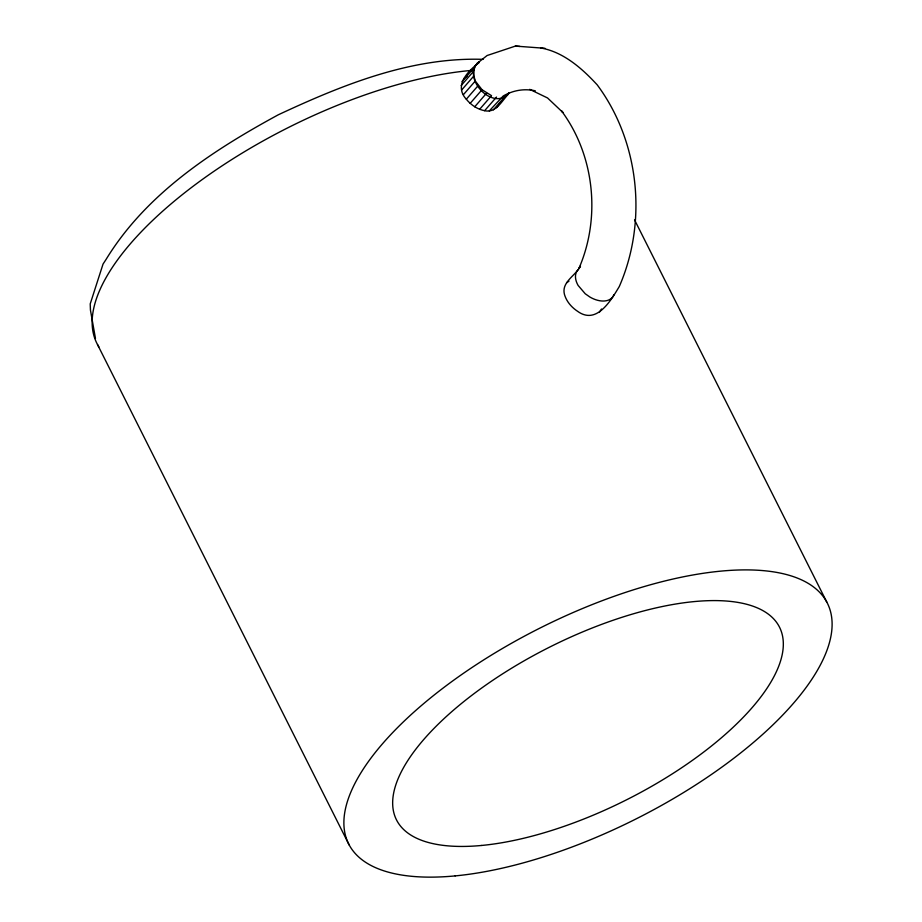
<?xml version="1.0" encoding="UTF-8"?>
<svg xmlns="http://www.w3.org/2000/svg" width="922" height="922" viewBox="0 0 922 922"><rect width="100%" height="100%" fill="white"/><g stroke="black" fill="none" stroke-linecap="round" stroke-linejoin="round"><path stroke-width="1.38" d="M493.397 109.856L505.279 96.222L508.471 94.056C501.81 100.786 496.14 113.314 484.626 110.698C477.354 109.28 470.946 104.924 466.302 99.219C453.659 85.527 467.892 71.052 479.175 62.581M508.783 93.18C494.296 110.824 464.469 81.643 475.983 64.759M562.985 112.484L561.521 110.917C594.644 155.438 600.971 217.961 578.82 268.648L580.48 266.043C575.731 275.713 561.268 281.913 564.425 294.314C566.419 301.425 571.479 307.257 577.552 311.279C596.615 325.166 610.721 300.733 619.273 286.558C647.613 221.718 639.511 141.723 597.145 84.778L594.944 82.438C580.295 66.868 562.19 51.644 540.615 47.956M599.438 312.189L601.513 308.997M496.589 107.69L497.972 105.569M544.96 48.29L515.386 46.1L487.093 55.527L477.216 63.341L474.911 66.776L473.781 71.063L473.908 75.915L475.291 81.021L482.045 89.722L491.53 95.658L479.647 109.303M462.026 81.562L473.908 67.928M471.868 70.971L473.689 68.873M461.184 85.516L473.067 71.881M461.657 89.976L473.539 76.342M463.409 94.655L475.291 81.021M466.302 99.219L478.195 85.573M470.162 103.356L482.045 89.722M474.715 106.802L486.597 93.157M484.626 110.698L496.509 97.052M489.317 110.882L503.228 95.992A105.73 67.721 84.6 0 1 535.279 90.794M498.664 104.52L501.384 101.397M505.014 97.236L508.644 93.076M566.823 282.628L568.943 281.175M464.1 78.393L467.293 76.226M483.128 59.354C411.212 56.934 342.385 84.882 278.34 114.766C212.279 150.678 146.068 193.897 106.088 259.393L103.034 264.084L90.218 303.891L90.448 310.115L95.473 338.478M515.386 46.1L519.847 46.434M529.701 89.353L547.541 97.963L562.708 112.311M634.543 219.851L826.734 601.974M97.513 344.563L349.231 845.059M98.85 346.856A267.922 106.837 -26.7 0 1 196.905 183.432A267.922 106.837 -26.7 0 1 472.191 70.36M578.094 269.708A22.232 13.98 37 0 0 576.135 272.762A21.944 13.795 37 0 0 578.082 285.394L585.228 293.761L589.942 297.068A22.243 13.991 37 0 0 613.902 294.775M477.216 63.341A22.312 15.686 50 0 1 479.348 61.647M455.168 875.9A267.922 106.837 -26.7 0 0 831.782 630.441A267.922 106.837 -26.7 0 0 477.008 664.209A267.922 106.837 -26.7 0 0 455.168 875.9M481.71 845.451A214.388 85.492 -26.7 0 0 783.066 649.03A214.388 85.492 -26.7 0 0 499.182 676.057A214.388 85.492 -26.7 0 0 481.71 845.451"/></g></svg>
